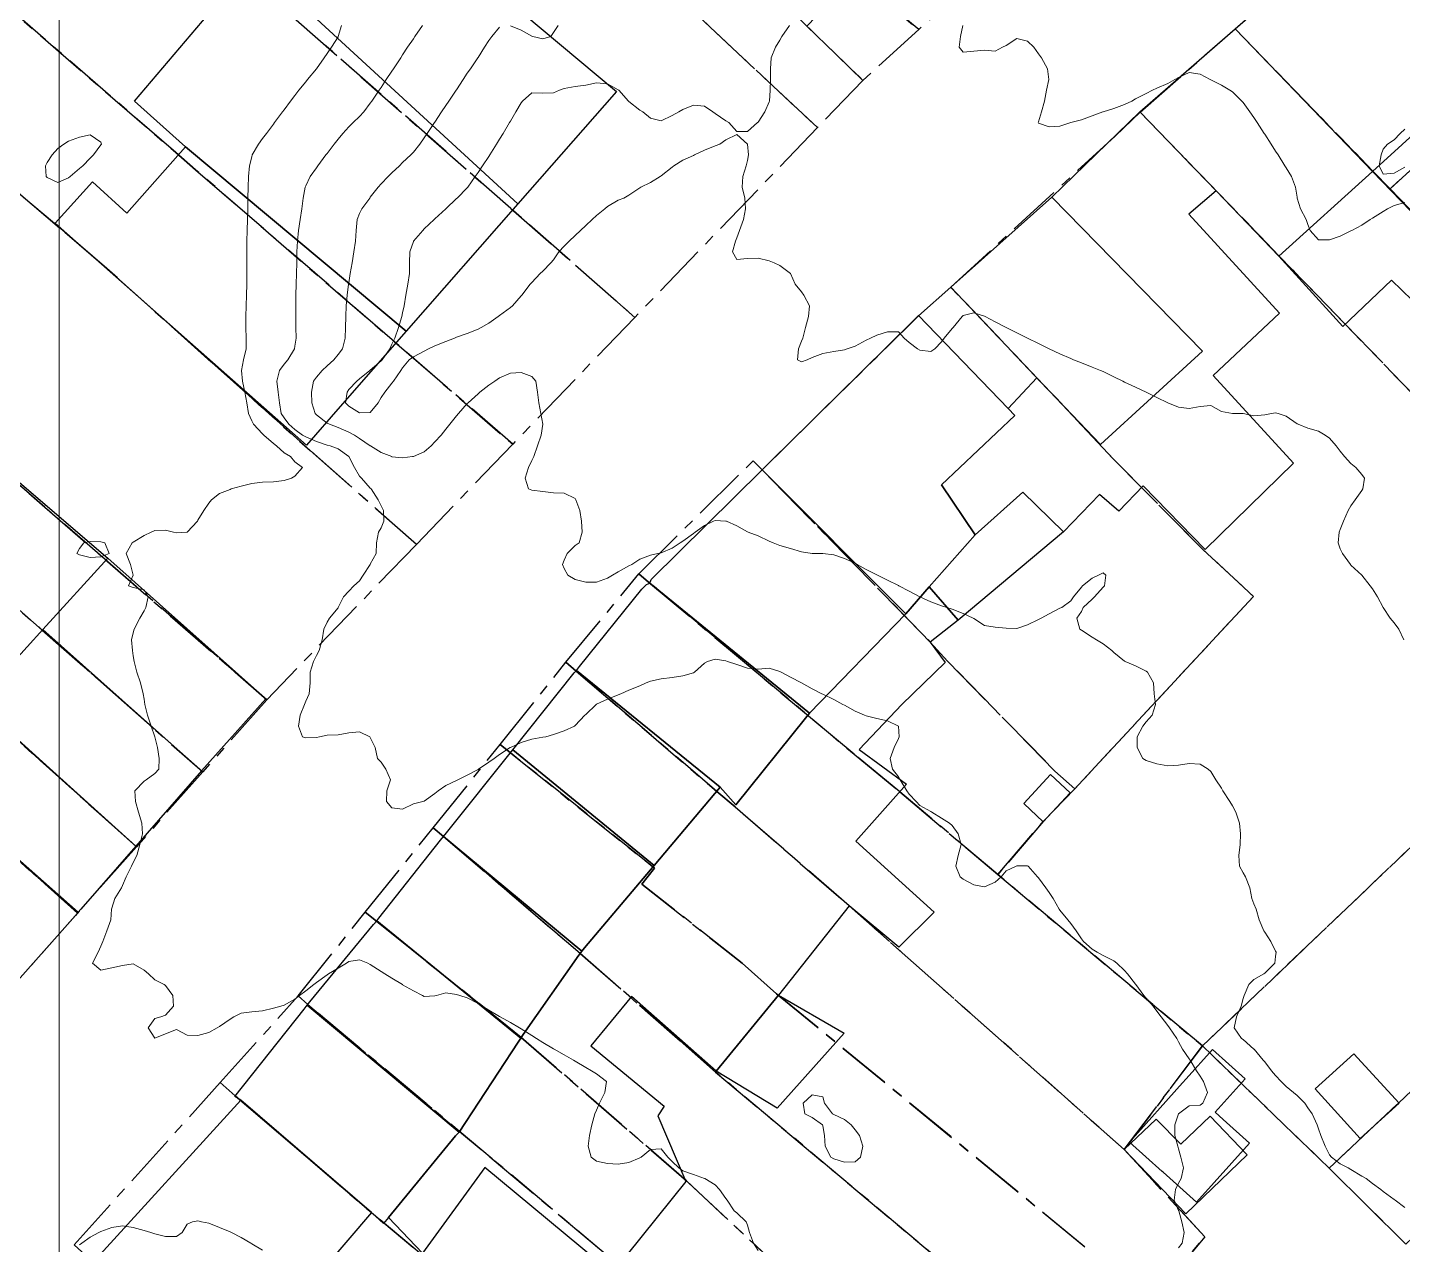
# Model space of a CAD drawing. Header units: centimetres. Extents: x 0 to 642158, y -847 to 649707.
# Drawn here: x 616165.3 to 616229.1, y 621402.2 to 621458.7 of the extents above; entities that cross this region are included whole.
import ezdxf

# ---------------------------------------------------------------- set-up
doc = ezdxf.new("R2010")
doc.units = ezdxf.units.CM
doc.header["$MEASUREMENT"] = 0
doc.linetypes.add('CENTERX2', pattern=[4, 2.5, -0.5, 0.5, -0.5])
doc.layers.add('MEV_grille', color=254, linetype='Continuous', lineweight=9)
doc.layers.add('WAL_topographie 0.5', color=253, linetype='Continuous', lineweight=20)
doc.layers.add('SPW_batiments', color=7, linetype='Continuous')
doc.layers.add('SPW_parcellaire cadastral', color=7, linetype='CENTERX2', lineweight=25, true_color=0xff0542)

# ---------------------------------------------------------------- blocks, each defined once
blk = doc.blocks.new('*U112')
at = {"layer": 'MEV_grille', "transparency": 33554687}
blk.add_lwpolyline([(0, 1825.476), (0, -1825.476)], dxfattribs=at)
blk = doc.blocks.new('*U113')
at = {"layer": 'MEV_grille', "color": 0, "linetype": 'ByBlock', "lineweight": -2, "transparency": 16777216}
blk.add_blockref('*U112', (800, 0), dxfattribs=at)

msp = doc.modelspace()

# ---------------------------------------------------------------- linework, layer by layer
at = {"layer": 'SPW_batiments'}
for points in [[(616175.831, 621461.757), (616179.816, 621466.455), (616192.675, 621455.699), (616188.097, 621450.475), (616178.008, 621459.745), (616175.857, 621461.734), (616175.831, 621461.757)], [(616235.627, 621462.015), (616234.511, 621460.998), (616235.696, 621459.483), (616235.828, 621459.315), (616233.434, 621457.142), (616227.748, 621451.981), (616221.375, 621458.599), (616223.911, 621460.813), (616224.611, 621459.847), (616231.727, 621466.347), (616235.627, 621462.015)], [(616182.919, 621444.566), (616172.678, 621453.122), (616170.304, 621455.24), (616175.832, 621461.756), (616178.008, 621459.745), (616188.097, 621450.475), (616182.919, 621444.566)], [(616227.748, 621451.981), (616223.412, 621448.046), (616220.494, 621451.078), (616216.961, 621454.746), (616221.375, 621458.599), (616227.748, 621451.981)], [(616220.494, 621451.078), (616219.229, 621449.996), (616223.429, 621445.414), (616220.363, 621442.513), (616224.08, 621438.447), (616219.981, 621434.446), (616217.113, 621437.396), (616215.981, 621436.213), (616215.081, 621436.996), (616213.414, 621435.262), (616211.531, 621437.095), (616209.311, 621435.125), (616207.755, 621437.445), (616211.16, 621440.66), (616210.853, 621440.978), (616212.179, 621442.411), (616215.13, 621439.313), (616219.863, 621443.646), (616212.879, 621450.795), (616216.961, 621454.746), (616220.494, 621451.078)], [(616169.95, 621450.054), (616172.678, 621453.122), (616182.919, 621444.566), (616179.857, 621441.073), (616178.292, 621439.286), (616168.255, 621448.148), (616166.623, 621449.589), (616168.356, 621451.499), (616169.95, 621450.054)], [(616233.062, 621446.498), (616231.03, 621444.614), (616228.629, 621446.947), (616226.38, 621444.797), (616223.412, 621448.046), (616227.748, 621451.981), (616233.062, 621446.498)], [(616219.863, 621443.646), (616215.13, 621439.313), (616212.179, 621442.411), (616208.179, 621446.612), (616212.879, 621450.795), (616219.863, 621443.646)], [(616210.853, 621440.978), (616211.16, 621440.66), (616207.755, 621437.445), (616209.311, 621435.125), (616207.185, 621432.702), (616206.097, 621431.462), (616199.435, 621438.141), (616206.401, 621445.019), (616206.561, 621445.177), (616206.68, 621445.295), (616210.853, 621440.978)], [(616169.064, 621434.04), (616166.049, 621430.723), (616163.131, 621427.509), (616162.98, 621427.342), (616162.844, 621427.193), (616160.365, 621429.706), (616158.415, 621427.389), (616155.732, 621429.856), (616156.515, 621430.856), (616155.265, 621432.106), (616156.315, 621433.239), (616157.715, 621432.056), (616160.606, 621435.456), (616163.082, 621433.14), (616164.364, 621434.607), (616161.981, 621436.956), (616163.664, 621438.657), (616169.064, 621434.04)], [(616206.097, 621431.462), (616201.629, 621426.846), (616194.221, 621432.884), (616194.277, 621433.049), (616199.435, 621438.141), (616206.097, 621431.462)], [(616213.414, 621435.262), (616208.531, 621431.162), (616207.185, 621432.702), (616209.311, 621435.125), (616211.531, 621437.095), (616213.414, 621435.262)], [(616176.406, 621427.507), (616173.42, 621424.169), (616166.049, 621430.723), (616169.064, 621434.04), (616176.406, 621427.507)], [(616208.531, 621431.162), (616207.231, 621430.145), (616207.915, 621429.195), (616205.915, 621427.245), (616203.932, 621425.161), (616206.132, 621423.545), (616203.783, 621420.911), (616207.416, 621417.612), (616205.766, 621415.995), (616203.466, 621417.911), (616200.183, 621413.761), (616197.297, 621410.231), (616193.367, 621413.693), (616191.484, 621411.41), (616194.884, 621408.61), (616194.584, 621408.161), (616195.885, 621405.111), (616192.468, 621400.86), (616186.568, 621405.76), (616183.668, 621401.792), (616182.087, 621403.438), (616185.196, 621407.235), (616185.377, 621407.4), (616188.103, 621411.579), (616188.226, 621411.768), (616188.337, 621411.929), (616190.931, 621415.623), (616191.06, 621415.807), (616191.185, 621415.96), (616194.421, 621419.78), (616197.487, 621423.414), (616198.212, 621422.598), (616201.448, 621426.612), (616201.629, 621426.846), (616206.097, 621431.462), (616207.185, 621432.702), (616208.531, 621431.162)], [(616201.629, 621426.846), (616201.448, 621426.612), (616198.212, 621422.598), (616197.487, 621423.414), (616190.809, 621428.831), (616190.95, 621429.006), (616193.844, 621432.601), (616194.059, 621432.824), (616194.221, 621432.884), (616201.629, 621426.846)], [(616173.42, 621424.169), (616170.367, 621420.672), (616162.98, 621427.342), (616163.131, 621427.509), (616166.049, 621430.723), (616173.42, 621424.169)], [(616197.487, 621423.414), (616194.421, 621419.78), (616187.868, 621425.152), (616190.715, 621428.714), (616190.809, 621428.831), (616197.487, 621423.414)], [(616170.367, 621420.672), (616167.811, 621417.746), (616167.698, 621417.616), (616160.173, 621424.249), (616162.844, 621427.193), (616162.98, 621427.342), (616170.367, 621420.672)], [(616194.421, 621419.78), (616191.185, 621415.96), (616191.06, 621415.807), (616184.649, 621421.125), (616184.783, 621421.292), (616187.868, 621425.152), (616194.421, 621419.78)], [(616167.698, 621417.616), (616167.563, 621417.463), (616164.637, 621414.154), (616157.088, 621420.851), (616160.173, 621424.249), (616167.698, 621417.616)], [(616213.715, 621423.146), (616212.465, 621421.812), (616211.565, 621422.662), (616212.815, 621423.995), (616213.715, 621423.146)], [(616191.06, 621415.807), (616190.931, 621415.623), (616188.337, 621411.929), (616188.226, 621411.768), (616181.547, 621417.21), (616181.64, 621417.328), (616184.509, 621420.948), (616184.649, 621421.125), (616191.06, 621415.807)], [(616188.226, 621411.768), (616188.103, 621411.579), (616185.377, 621407.4), (616178.314, 621413.295), (616178.439, 621413.446), (616181.403, 621417.036), (616181.547, 621417.21), (616188.226, 621411.768)], [(616197.297, 621410.231), (616200.184, 621413.761), (616203.229, 621411.997), (616200.122, 621408.512), (616197.297, 621410.231)], [(616185.377, 621407.4), (616185.196, 621407.235), (616182.087, 621403.438), (616181.86, 621403.165), (616181.301, 621403.68), (616175.243, 621408.891), (616174.961, 621409.065), (616178.174, 621413.118), (616178.314, 621413.295), (616185.377, 621407.4)], [(616218.934, 621409.688), (616219.107, 621409.881), (616220.324, 621411.237), (616221.841, 621409.876), (616220.451, 621408.327), (616220.822, 621407.995), (616222.043, 621406.899), (616219.585, 621404.159), (616218.038, 621405.547), (616217.993, 621405.587), (616216.476, 621406.948), (616218.934, 621409.688)], [(616228.984, 621408.747), (616227.184, 621407.114), (616225.084, 621409.414), (616226.884, 621411.047), (616228.984, 621408.747)], [(616181.301, 621403.68), (616176.815, 621398.438), (616174.55, 621395.79), (616168.393, 621401.376), (616175.243, 621408.891), (616181.301, 621403.68)], [(616221.934, 621406.347), (616219.084, 621403.613), (616216.234, 621406.596), (616217.717, 621408.013), (616218.85, 621406.846), (616220.217, 621408.146), (616221.934, 621406.347)]]:
    msp.add_lwpolyline(points, dxfattribs=at)
at = {"layer": 'SPW_parcellaire cadastral'}
for points in [[(616125.565, 621504.926), (616134.602, 621514.506), (616166.584, 621488.35), (616182.916, 621474.398), (616181.64, 621473.092), (616201.999, 621454.017), (616193.523, 621445.211), (616187.767, 621450.269), (616177.811, 621459.017), (616125.565, 621504.926)], [(616120.073, 621497.984), (616125.565, 621504.926), (616177.811, 621459.017), (616187.767, 621450.269), (616193.523, 621445.211), (616187.86, 621439.329), (616182.366, 621444.083), (616173.14, 621452.066), (616172.224, 621452.859), (616141.743, 621479.233), (616120.073, 621497.984)], [(616141.743, 621479.233), (616137.455, 621474.256), (616167.07, 621449.166), (616169.031, 621447.479), (616178.457, 621439.035), (616183.385, 621434.68), (616176.449, 621427.473), (616168.941, 621433.983), (616166.153, 621436.401), (616162.382, 621439.67), (616144.563, 621455.121), (616135.262, 621463.185), (616109.509, 621484.632), (616120.073, 621497.984), (616141.743, 621479.233)], [(616183.385, 621434.68), (616178.457, 621439.035), (616169.031, 621447.479), (616167.07, 621449.166), (616137.455, 621474.256), (616141.743, 621479.233), (616172.224, 621452.859), (616173.14, 621452.066), (616182.366, 621444.083), (616187.86, 621439.329), (616183.385, 621434.68)], [(616201.999, 621454.017), (616181.64, 621473.092), (616182.916, 621474.398), (616183.491, 621474.991), (616185.898, 621473.007), (616191.828, 621468.109), (616201.509, 621458.729), (616204.109, 621456.209), (616201.999, 621454.017)], [(616234.213, 621456.316), (616228.564, 621451.18), (616227.773, 621452.003), (616221.376, 621458.599), (616223.911, 621460.813), (616231.582, 621468.074), (616237.811, 621461.397), (616235.759, 621459.402), (616233.435, 621457.141), (616234.213, 621456.316)], [(616209.805, 621461.336), (616206.694, 621458.57), (616203.717, 621461.044), (616206.687, 621464.161), (616209.805, 621461.336)], [(616204.109, 621456.209), (616201.509, 621458.729), (616203.717, 621461.044), (616206.694, 621458.57), (616204.109, 621456.209)], [(616241.764, 621437.548), (616242.666, 621436.551), (616238.368, 621432.543), (616230.01, 621441.25), (616226.485, 621444.896), (616223.427, 621448.059), (616216.97, 621454.737), (616221.376, 621458.599), (616227.773, 621452.003), (616228.564, 621451.18), (616241.764, 621437.548)], [(616247.441, 621442.3), (616242.912, 621438.312), (616241.764, 621437.548), (616228.564, 621451.18), (616234.213, 621456.316), (616247.441, 621442.3)], [(616173.474, 621424.12), (616166.031, 621430.698), (616141.885, 621452.04), (616144.563, 621455.121), (616162.382, 621439.67), (616166.153, 621436.401), (616168.941, 621433.983), (616176.449, 621427.473), (616173.474, 621424.12)], [(616210.363, 621419.36), (616212.485, 621421.832), (616213.944, 621423.341), (616222.231, 621432.263), (616219.881, 621434.446), (616215.727, 621438.629), (616213.358, 621441.174), (616208.18, 621446.611), (616215.812, 621453.626), (616216.97, 621454.737), (616223.427, 621448.059), (616226.485, 621444.896), (616230.01, 621441.25), (616238.368, 621432.543), (616240.09, 621430.717), (616219.857, 621411.406), (616210.363, 621419.36)], [(616139.053, 621448.783), (616141.885, 621452.04), (616166.031, 621430.698), (616173.474, 621424.12), (616170.394, 621420.648), (616162.961, 621427.32), (616160.325, 621429.687), (616156.34, 621433.265), (616139.053, 621448.783)], [(616139.053, 621448.783), (616156.34, 621433.265), (616160.325, 621429.687), (616162.961, 621427.32), (616170.394, 621420.648), (616167.667, 621417.573), (616160.171, 621424.247), (616136.243, 621445.552), (616139.053, 621448.783)], [(616213.944, 621423.341), (616213.016, 621424.162), (616208.032, 621429.261), (616207.232, 621430.144), (616199.435, 621438.14), (616206.686, 621445.288), (616208.18, 621446.611), (616213.358, 621441.174), (616215.727, 621438.629), (616219.881, 621434.446), (616222.231, 621432.263), (616213.944, 621423.341)], [(616136.243, 621445.552), (616160.171, 621424.247), (616167.667, 621417.573), (616164.636, 621414.155), (616157.122, 621420.887), (616154.299, 621423.417), (616153.869, 621423.802), (616150.94, 621426.431), (616133.333, 621442.204), (616133.646, 621442.564), (616136.243, 621445.552)], [(616225.741, 621405.736), (616219.857, 621411.406), (616240.09, 621430.717), (616242.335, 621428.335), (616247.397, 621433.582), (616249.664, 621435.666), (616256.113, 621442.217), (616260.079, 621437.966), (616247.843, 621426.481), (616246.383, 621425.111), (616225.741, 621405.736)], [(616193.715, 621433.317), (616199.021, 621438.563), (616199.435, 621438.14), (616207.232, 621430.144), (616208.032, 621429.261), (616213.016, 621424.162), (616213.944, 621423.341), (616212.485, 621421.832), (616210.363, 621419.36), (616205.818, 621423.192), (616203.705, 621424.939), (616194.163, 621432.933), (616193.715, 621433.317)], [(616225.741, 621405.736), (616246.383, 621425.111), (616247.843, 621426.481), (616260.079, 621437.966), (616263.442, 621434.362), (616256.831, 621428.033), (616253.613, 621425.023), (616229.301, 621402.213), (616225.741, 621405.736)], [(616193.715, 621433.317), (616194.163, 621432.933), (616203.705, 621424.939), (616205.818, 621423.192), (616210.363, 621419.36), (616219.857, 621411.406), (616216.235, 621406.595), (616203.466, 621417.911), (616198.171, 621422.495), (616197.333, 621423.211), (616190.802, 621428.801), (616190.328, 621429.207), (616193.715, 621433.317)], [(616190.328, 621429.207), (616190.802, 621428.801), (616197.333, 621423.211), (616198.171, 621422.495), (616203.466, 621417.911), (616216.235, 621406.595), (616219.968, 621402.546), (616217.469, 621399.564), (616200.101, 621413.829), (616198.509, 621415.241), (616193.843, 621418.914), (616194.436, 621419.656), (616187.75, 621425.003), (616187.271, 621425.386), (616190.328, 621429.207)], [(616206.62, 621395.169), (616209.738, 621399.729), (616197.267, 621410.193), (616195.625, 621411.641), (616190.985, 621415.698), (616184.649, 621421.124), (616184.171, 621421.534), (616187.271, 621425.386), (616187.75, 621425.003), (616194.436, 621419.656), (616193.843, 621418.914), (616198.509, 621415.241), (616200.101, 621413.829), (616217.469, 621399.564), (616219.968, 621402.546), (616216.235, 621406.595), (616219.857, 621411.406), (616225.741, 621405.736), (616229.301, 621402.213)], [(616184.171, 621421.534), (616184.649, 621421.124), (616190.985, 621415.698), (616195.625, 621411.641), (616197.267, 621410.193), (616209.738, 621399.729), (616206.62, 621395.169), (616195.917, 621405.141), (616188.251, 621411.805), (616181.534, 621417.191), (616181.014, 621417.608), (616184.171, 621421.534)], [(616203.866, 621391.677), (616192.771, 621401.236), (616186.905, 621406.172), (616178.344, 621413.33), (616177.905, 621413.733), (616181.014, 621417.608), (616181.534, 621417.191), (616188.251, 621411.805), (616195.917, 621405.141), (616206.62, 621395.169), (616203.866, 621391.677)], [(616203.866, 621391.677), (616200.683, 621387.293), (616183.621, 621401.733), (616181.301, 621403.679), (616174.98, 621409.084), (616174.288, 621409.713), (616177.905, 621413.733), (616178.344, 621413.33), (616186.905, 621406.172), (616192.771, 621401.236), (616203.866, 621391.677)], [(616246.298, 621348.366), (616246.739, 621347.985), (616239.375, 621342.416), (616185.537, 621388.409), (616182.17, 621391.041), (616177.232, 621394.709), (616176.614, 621394.036), (616174.614, 621395.736), (616168.219, 621401.523), (616167.503, 621402.171), (616174.288, 621409.713), (616174.98, 621409.084), (616181.301, 621403.679), (616183.621, 621401.733), (616200.683, 621387.293), (616232.882, 621359.967), (616246.298, 621348.366)]]:
    msp.add_lwpolyline(points, dxfattribs=at)
at = {"layer": 'WAL_topographie 0.5'}
for points in [[(616179.909, 621458.75), (616179.764, 621458.25), (616179.75, 621458.229), (616179.456, 621457.75), (616179.25, 621457.453), (616179.107, 621457.25), (616178.75, 621456.75), (616178.75, 621456.75), (616178.342, 621456.25), (616178.25, 621456.144), (616177.936, 621455.75), (616177.75, 621455.509), (616177.551, 621455.25), (616177.25, 621454.845), (616177.179, 621454.75), (616176.808, 621454.25), (616176.75, 621454.175), (616176.431, 621453.75), (616176.25, 621453.509), (616176.056, 621453.25), (616175.774, 621452.75), (616175.75, 621452.669), (616175.649, 621452.25), (616175.595, 621451.75), (616175.576, 621451.25), (616175.569, 621450.75), (616175.561, 621450.25), (616175.547, 621449.75), (616175.532, 621449.25), (616175.524, 621448.75), (616175.523, 621448.25), (616175.523, 621447.75), (616175.521, 621447.25), (616175.515, 621446.75), (616175.5, 621446.25), (616175.485, 621445.75), (616175.479, 621445.25), (616175.477, 621444.75), (616175.489, 621444.25), (616175.483, 621443.75), (616175.368, 621443.25), (616175.267, 621442.75), (616175.312, 621442.25), (616175.43, 621441.75), (616175.518, 621441.25), (616175.599, 621440.75), (616175.75, 621440.408), (616175.824, 621440.25), (616176.25, 621439.813), (616176.316, 621439.75), (616176.75, 621439.363), (616176.895, 621439.25), (616177.25, 621438.925), (616177.547, 621438.75), (616177.75, 621438.51), (616178.101, 621438.25), (616177.75, 621437.841), (616177.588, 621437.75), (616177.25, 621437.64), (616176.75, 621437.585), (616176.25, 621437.571), (616175.75, 621437.503), (616175.25, 621437.385), (616174.796, 621437.25), (616174.75, 621437.23), (616174.25, 621437.034), (616173.875, 621436.75), (616173.75, 621436.598), (616173.521, 621436.25), (616173.25, 621435.798), (616173.227, 621435.75), (616172.75, 621435.25), (616172.75, 621435.25), (616172.25, 621435.212), (616172.117, 621435.25), (616171.75, 621435.345), (616171.25, 621435.317), (616171.075, 621435.25), (616170.75, 621435.088), (616170.25, 621434.779), (616170.206, 621434.75), (616169.926, 621434.25), (616170.125, 621433.75), (616170.25, 621433.25), (616170.25, 621433.25), (616170.25, 621433.25), (616170.028, 621432.75), (616170.25, 621432.685), (616170.75, 621432.57), (616170.936, 621432.25), (616170.841, 621431.75), (616170.75, 621431.596), (616170.557, 621431.25), (616170.289, 621430.75), (616170.25, 621430.571), (616170.17, 621430.25), (616170.209, 621429.75), (616170.25, 621429.5), (616170.292, 621429.25), (616170.417, 621428.75), (616170.583, 621428.25), (616170.709, 621427.75), (616170.75, 621427.5), (616170.792, 621427.25), (616170.917, 621426.75), (616171.083, 621426.25), (616171.25, 621425.75), (616171.25, 621425.75), (616171.375, 621425.25), (616171.452, 621424.75), (616171.434, 621424.25), (616171.25, 621424.044), (616170.85, 621423.75), (616170.75, 621423.692), (616170.318, 621423.25), (616170.347, 621422.75), (616170.489, 621422.25), (616170.654, 621421.75), (616170.672, 621421.25), (616170.556, 621420.75), (616170.413, 621420.25), (616170.25, 621419.917), (616170.167, 621419.75), (616169.928, 621419.25), (616169.75, 621418.85), (616169.699, 621418.75), (616169.399, 621418.25), (616169.25, 621417.796), (616169.237, 621417.75), (616169.203, 621417.25), (616169.024, 621416.75), (616168.833, 621416.25), (616168.75, 621416.033), (616168.629, 621415.75), (616168.359, 621415.25), (616168.75, 621414.929), (616169.25, 621415.024), (616169.75, 621415.138), (616170.25, 621415.21), (616170.75, 621414.917), (616170.954, 621414.75), (616171.25, 621414.474), (616171.683, 621414.25), (616171.75, 621414.204), (616172.083, 621413.75), (616172.11, 621413.25), (616171.75, 621412.841), (616171.527, 621412.75), (616171.25, 621412.677), (616170.935, 621412.25), (616171.25, 621411.767), (616171.75, 621411.962), (616172.25, 621412.17), (616172.75, 621411.907), (616173.25, 621411.883), (616173.75, 621412.028), (616174.148, 621412.25), (616174.25, 621412.31), (616174.75, 621412.648), (616174.922, 621412.75), (616175.25, 621412.919), (616175.75, 621412.983), (616176.25, 621413.033), (616176.75, 621413.161), (616177.092, 621413.25), (616177.25, 621413.292), (616177.75, 621413.571), (616177.97, 621413.75), (616178.25, 621413.965), (616178.621, 621414.25), (616178.75, 621414.344), (616179.25, 621414.709), (616179.316, 621414.75), (616179.75, 621415.01), (616180.145, 621415.25), (616180.25, 621415.318), (616180.75, 621415.408), (616181.137, 621415.25), (616181.25, 621415.185), (616181.75, 621414.862), (616181.926, 621414.75), (616182.25, 621414.543), (616182.736, 621414.25), (616182.75, 621414.241), (616183.25, 621413.957), (616183.663, 621413.75), (616183.75, 621413.706), (616184.25, 621413.733), (616184.321, 621413.75), (616184.75, 621413.865), (616185.25, 621413.8), (616185.4, 621413.75), (616185.75, 621413.641), (616186.25, 621413.379), (616186.455, 621413.25), (616186.75, 621413.064), (616187.25, 621412.765), (616187.278, 621412.75), (616187.75, 621412.5), (616188.175, 621412.25), (616188.25, 621412.206), (616188.75, 621411.889), (616188.968, 621411.75), (616189.25, 621411.564), (616189.75, 621411.265), (616189.778, 621411.25), (616190.25, 621410.993), (616190.671, 621410.75), (616190.75, 621410.706), (616191.25, 621410.399), (616191.512, 621410.25), (616191.75, 621410.118), (616192.202, 621409.75), (616192.13, 621409.25), (616191.891, 621408.75), (616191.75, 621408.429), (616191.667, 621408.25), (616191.526, 621407.75), (616191.426, 621407.25), (616191.357, 621406.75), (616191.49, 621406.25), (616191.75, 621406.064), (616192.25, 621405.948), (616192.75, 621405.92), (616193.25, 621405.995), (616193.75, 621406.215), (616193.813, 621406.25), (616194.25, 621406.6), (616194.75, 621406.625), (616195.058, 621406.25), (616195.25, 621406.036), (616195.562, 621405.75), (616195.75, 621405.617), (616196.25, 621405.435), (616196.75, 621405.262), (616196.769, 621405.25), (616197.25, 621404.959), (616197.459, 621404.75), (616197.75, 621404.333), (616197.808, 621404.25), (616198.128, 621403.75), (616198.25, 621403.662), (616198.685, 621403.25), (616198.75, 621403.091), (616198.844, 621402.75), (616199.026, 621402.25), (616199.25, 621401.914)], [(616183.667, 621458.75), (616183.321, 621458.25), (616183.25, 621458.145), (616182.982, 621457.75), (616182.75, 621457.389), (616182.662, 621457.25), (616182.321, 621456.75), (616182.25, 621456.645), (616181.987, 621456.25), (616181.75, 621455.88), (616181.667, 621455.75), (616181.321, 621455.25), (616181.25, 621455.15), (616180.945, 621454.75), (616180.75, 621454.534), (616180.457, 621454.25), (616180.25, 621454.056), (616179.967, 621453.75), (616179.75, 621453.489), (616179.569, 621453.25), (616179.25, 621452.825), (616179.192, 621452.75), (616178.821, 621452.25), (616178.75, 621452.154), (616178.466, 621451.75), (616178.25, 621451.318), (616178.222, 621451.25), (616178.127, 621450.75), (616178.065, 621450.25), (616177.988, 621449.75), (616177.92, 621449.25), (616177.872, 621448.75), (616177.845, 621448.25), (616177.834, 621447.75), (616177.826, 621447.25), (616177.812, 621446.75), (616177.799, 621446.25), (616177.796, 621445.75), (616177.795, 621445.25), (616177.795, 621444.75), (616177.804, 621444.25), (616177.75, 621443.87), (616177.733, 621443.75), (616177.425, 621443.25), (616177.25, 621443.038), (616177.038, 621442.75), (616176.91, 621442.25), (616176.974, 621441.75), (616177.031, 621441.25), (616177.119, 621440.75), (616177.25, 621440.549), (616177.467, 621440.25), (616177.75, 621440.011), (616178.11, 621439.75), (616178.25, 621439.667), (616178.75, 621439.447), (616179.25, 621439.289), (616179.38, 621439.25), (616179.75, 621439.116), (616180.25, 621438.752), (616180.252, 621438.75), (616180.522, 621438.25), (616180.75, 621437.851), (616180.846, 621437.75), (616181.25, 621437.288), (616181.287, 621437.25), (616181.607, 621436.75), (616181.75, 621436.463), (616181.863, 621436.25), (616181.875, 621435.75), (616181.75, 621435.45), (616181.63, 621435.25), (616181.538, 621434.75), (616181.514, 621434.25), (616181.25, 621433.763), (616181.241, 621433.75), (616180.919, 621433.25), (616180.75, 621432.991), (616180.491, 621432.75), (616180.25, 621432.505), (616180.009, 621432.25), (616179.758, 621431.75), (616179.75, 621431.737), (616179.356, 621431.25), (616179.25, 621431.071), (616179.1, 621430.75), (616179.012, 621430.25), (616178.871, 621429.75), (616178.75, 621429.517), (616178.612, 621429.25), (616178.458, 621428.75), (616178.461, 621428.25), (616178.413, 621427.75), (616178.25, 621427.41), (616178.188, 621427.25), (616177.989, 621426.75), (616177.92, 621426.25), (616178.107, 621425.75), (616178.25, 621425.697), (616178.75, 621425.724), (616178.893, 621425.75), (616179.25, 621425.821), (616179.75, 621425.847), (616180.25, 621425.931), (616180.75, 621425.981), (616181.224, 621425.75), (616181.25, 621425.721), (616181.479, 621425.25), (616181.583, 621424.75), (616181.75, 621424.578), (616181.976, 621424.25), (616182.183, 621423.75), (616182.016, 621423.25), (616182, 621422.75), (616182.25, 621422.456), (616182.75, 621422.386), (616183.25, 621422.636), (616183.691, 621422.75), (616183.75, 621422.769), (616184.25, 621423.112), (616184.401, 621423.25), (616184.75, 621423.492), (616185.25, 621423.716), (616185.316, 621423.75), (616185.75, 621423.97), (616186.25, 621424.24), (616186.265, 621424.25), (616186.75, 621424.571), (616186.99, 621424.75), (616187.25, 621424.934), (616187.735, 621425.25), (616187.75, 621425.259), (616188.25, 621425.484), (616188.75, 621425.635), (616189.25, 621425.729), (616189.386, 621425.75), (616189.75, 621425.85), (616190.25, 621426.021), (616190.721, 621426.25), (616190.75, 621426.271), (616191.21, 621426.75), (616191.25, 621426.788), (616191.73, 621427.25), (616191.75, 621427.26), (616192.25, 621427.495), (616192.75, 621427.703), (616192.869, 621427.75), (616193.25, 621427.907), (616193.75, 621428.123), (616194.046, 621428.25), (616194.25, 621428.326), (616194.75, 621428.446), (616195.25, 621428.507), (616195.75, 621428.574), (616196.25, 621428.725), (616196.292, 621428.75), (616196.75, 621429.173), (616196.893, 621429.25), (616197.25, 621429.354), (616197.75, 621429.277), (616197.826, 621429.25), (616198.25, 621429.099), (616198.75, 621428.932), (616199.25, 621428.893), (616199.75, 621428.933), (616200.25, 621428.779), (616200.306, 621428.75), (616200.75, 621428.518), (616201.25, 621428.25), (616201.25, 621428.25), (616201.75, 621427.982), (616202.207, 621427.75), (616202.25, 621427.728), (616202.75, 621427.475), (616203.181, 621427.25), (616203.25, 621427.214), (616203.75, 621426.947), (616204.174, 621426.75), (616204.25, 621426.724), (616204.75, 621426.602), (616205.25, 621426.498), (616205.75, 621426.25), (616205.75, 621426.25), (616205.787, 621425.75), (616205.75, 621425.676), (616205.557, 621425.25), (616205.367, 621424.75), (616205.485, 621424.25), (616205.75, 621423.9), (616205.827, 621423.75), (616206.141, 621423.25), (616206.25, 621423.086), (616206.572, 621422.75), (616206.75, 621422.566), (616207.25, 621422.278), (616207.309, 621422.25), (616207.75, 621421.982), (616208.129, 621421.75), (616208.25, 621421.634), (616208.527, 621421.25), (616208.667, 621420.75), (616208.526, 621420.25), (616208.418, 621419.75), (616208.615, 621419.25), (616208.75, 621419.143), (616209.25, 621418.881), (616209.75, 621418.786), (616210.25, 621419.002), (616210.527, 621419.25), (616210.75, 621419.527), (616211.212, 621419.75), (616211.25, 621419.76), (616211.75, 621419.766), (616211.778, 621419.75), (616212.21, 621419.25), (616212.25, 621419.211), (616212.598, 621418.75), (616212.75, 621418.526), (616212.941, 621418.25), (616213.217, 621417.75), (616213.25, 621417.705), (616213.621, 621417.25), (616213.75, 621417.089), (616214.003, 621416.75), (616214.25, 621416.379), (616214.345, 621416.25), (616214.75, 621415.897), (616214.972, 621415.75), (616215.25, 621415.604), (616215.75, 621415.351), (616215.887, 621415.25), (616216.25, 621414.905), (616216.379, 621414.75), (616216.75, 621414.279), (616216.773, 621414.25), (616217.145, 621413.75), (616217.25, 621413.628), (616217.576, 621413.25), (616217.75, 621413.025), (616217.95, 621412.75), (616218.25, 621412.353), (616218.331, 621412.25), (616218.664, 621411.75), (616218.75, 621411.592), (616218.937, 621411.25), (616219.25, 621410.808), (616219.286, 621410.75), (616219.59, 621410.25), (616219.75, 621409.997), (616219.902, 621409.75), (616220.095, 621409.25), (616219.88, 621408.75), (616219.75, 621408.663), (616219.25, 621408.625), (616218.75, 621408.25), (616218.75, 621408.25), (616218.576, 621407.75), (616218.575, 621407.25), (616218.712, 621406.75), (616218.75, 621406.625), (616218.864, 621406.25), (616218.982, 621405.75), (616218.876, 621405.25), (616218.75, 621405.031), (616218.603, 621404.75), (616218.55, 621404.25), (616218.75, 621403.774), (616218.757, 621403.75), (616218.909, 621403.25), (616219.011, 621402.75), (616218.917, 621402.25), (616218.75, 621402.031)], [(616200.695, 621458.75), (616200.347, 621458.25), (616200.25, 621458.083), (616200.056, 621457.75), (616199.843, 621457.25), (616199.815, 621456.75), (616199.812, 621456.25), (616199.807, 621455.75), (616199.764, 621455.25), (616199.75, 621455.213), (616199.558, 621454.75), (616199.25, 621454.274), (616199.208, 621454.25), (616198.75, 621453.843), (616198.25, 621453.844), (616197.889, 621454.25), (616197.75, 621454.328), (616197.25, 621454.667), (616197.136, 621454.75), (616196.75, 621455.007), (616196.25, 621455.054), (616195.75, 621454.866), (616195.557, 621454.75), (616195.25, 621454.581), (616194.75, 621454.339), (616194.25, 621454.452), (616193.887, 621454.75), (616193.75, 621454.834), (616193.25, 621455.224), (616193.23, 621455.25), (616192.785, 621455.75), (616192.75, 621455.777), (616192.25, 621456.057), (616191.75, 621456.089), (616191.25, 621455.986), (616190.75, 621455.92), (616190.25, 621455.836), (616190.03, 621455.75), (616189.75, 621455.629), (616189.25, 621455.611), (616188.75, 621455.628), (616188.317, 621455.25), (616188.25, 621455.162), (616188.008, 621454.75), (616187.75, 621454.317), (616187.71, 621454.25), (616187.415, 621453.75), (616187.25, 621453.477), (616187.105, 621453.25), (616186.792, 621452.75), (616186.75, 621452.683), (616186.462, 621452.25), (616186.25, 621451.938), (616186.121, 621451.75), (616185.773, 621451.25), (616185.75, 621451.223), (616185.277, 621450.75), (616185.25, 621450.725), (616184.75, 621450.25), (616184.75, 621450.25), (616184.25, 621449.78), (616184.217, 621449.75), (616183.75, 621449.321), (616183.681, 621449.25), (616183.255, 621448.75), (616183.25, 621448.741), (616183.078, 621448.25), (616183.071, 621447.75), (616183.062, 621447.25), (616182.99, 621446.75), (616182.905, 621446.25), (616182.818, 621445.75), (616182.75, 621445.417), (616182.717, 621445.25), (616182.563, 621444.75), (616182.385, 621444.25), (616182.25, 621443.969), (616182.157, 621443.75), (616181.807, 621443.25), (616181.75, 621443.198), (616181.25, 621442.769), (616181.226, 621442.75), (616180.75, 621442.365), (616180.621, 621442.25), (616180.25, 621441.867), (616180.168, 621441.75), (616180.103, 621441.25), (616180.25, 621441.092), (616180.75, 621440.776), (616181.25, 621440.804), (616181.611, 621441.25), (616181.75, 621441.496), (616181.917, 621441.75), (616182.25, 621442.157), (616182.328, 621442.25), (616182.664, 621442.75), (616182.75, 621442.867), (616183.052, 621443.25), (616183.25, 621443.388), (616183.75, 621443.652), (616183.952, 621443.75), (616184.25, 621443.887), (616184.75, 621444.091), (616185.148, 621444.25), (616185.25, 621444.289), (616185.75, 621444.47), (616186.25, 621444.666), (616186.392, 621444.75), (616186.75, 621444.948), (616187.184, 621445.25), (616187.25, 621445.3), (616187.75, 621445.674), (616187.848, 621445.75), (616188.25, 621446.218), (616188.277, 621446.25), (616188.664, 621446.75), (616188.75, 621446.838), (616189.134, 621447.25), (616189.25, 621447.355), (616189.621, 621447.75), (616189.75, 621447.887), (616189.996, 621448.25), (616190.25, 621448.523), (616190.469, 621448.75), (616190.75, 621449.018), (616191.004, 621449.25), (616191.25, 621449.484), (616191.537, 621449.75), (616191.75, 621449.947), (616192.124, 621450.25), (616192.25, 621450.361), (616192.75, 621450.654), (616193.016, 621450.75), (616193.25, 621450.887), (616193.75, 621451.221), (616193.807, 621451.25), (616194.25, 621451.468), (616194.694, 621451.75), (616194.75, 621451.78), (616195.25, 621452.178), (616195.338, 621452.25), (616195.75, 621452.507), (616196.25, 621452.732), (616196.299, 621452.75), (616196.75, 621452.973), (616197.25, 621453.169), (616197.472, 621453.25), (616197.75, 621453.458), (616198.25, 621453.694), (616198.75, 621453.25), (616198.75, 621453.25), (616198.801, 621452.75), (616198.75, 621452.5), (616198.684, 621452.25), (616198.531, 621451.75), (616198.5, 621451.25), (616198.625, 621450.75), (616198.652, 621450.25), (616198.558, 621449.75), (616198.375, 621449.25), (616198.25, 621448.897), (616198.193, 621448.75), (616198.056, 621448.25), (616198.25, 621447.9), (616198.75, 621447.944), (616199.25, 621447.963), (616199.75, 621447.838), (616199.981, 621447.75), (616200.25, 621447.62), (616200.75, 621447.25), (616200.75, 621447.25), (616200.969, 621446.75), (616201.25, 621446.404), (616201.371, 621446.25), (616201.635, 621445.75), (616201.579, 621445.25), (616201.447, 621444.75), (616201.316, 621444.25), (616201.25, 621444.111), (616201.112, 621443.75), (616201.077, 621443.25), (616201.25, 621443.154), (616201.515, 621443.25), (616201.75, 621443.355), (616202.25, 621443.532), (616202.75, 621443.623), (616203.25, 621443.71), (616203.382, 621443.75), (616203.75, 621443.88), (616204.25, 621444.154), (616204.46, 621444.25), (616204.75, 621444.38), (616205.25, 621444.536), (616205.75, 621444.544), (616206.02, 621444.25), (616206.25, 621444.048), (616206.641, 621443.75), (616206.75, 621443.688), (616207.25, 621443.629), (616207.45, 621443.75), (616207.75, 621444.083), (616207.875, 621444.25), (616208.25, 621444.7), (616208.292, 621444.75), (616208.704, 621445.25), (616208.75, 621445.296), (616209.25, 621445.421), (616209.75, 621445.262), (616209.775, 621445.25), (616210.25, 621445), (616210.75, 621444.75), (616210.75, 621444.75), (616211.25, 621444.5), (616211.75, 621444.25), (616211.75, 621444.25), (616212.25, 621444), (616212.75, 621443.75), (616212.75, 621443.75), (616213.25, 621443.528), (616213.75, 621443.306), (616213.875, 621443.25), (616214.25, 621443.1), (616214.75, 621442.9), (616215.125, 621442.75), (616215.25, 621442.694), (616215.75, 621442.453), (616216.167, 621442.25), (616216.25, 621442.207), (616216.75, 621441.972), (616217.25, 621441.75), (616217.25, 621441.75), (616217.75, 621441.5), (616218.25, 621441.25), (616218.25, 621441.25), (616218.75, 621441.045), (616219.25, 621440.981), (616219.75, 621441.076), (616220.25, 621441.129), (616220.75, 621440.842), (616221.25, 621440.755), (616221.75, 621440.75), (616221.75, 621440.75), (616222.25, 621440.637), (616222.75, 621440.685), (616223.066, 621440.75), (616223.25, 621440.788), (616223.371, 621440.75), (616223.75, 621440.63), (616224.25, 621440.276), (616224.294, 621440.25), (616224.75, 621440.076), (616225.25, 621439.93), (616225.548, 621439.75), (616225.75, 621439.604), (616226.068, 621439.25), (616226.25, 621438.998), (616226.449, 621438.75), (616226.75, 621438.434), (616226.98, 621438.25), (616227.25, 621437.922), (616227.379, 621437.75), (616227.301, 621437.25), (616227.25, 621437.172), (616226.942, 621436.75), (616226.75, 621436.467), (616226.621, 621436.25), (616226.403, 621435.75), (616226.25, 621435.365), (616226.205, 621435.25), (616226.164, 621434.75), (616226.25, 621434.467), (616226.352, 621434.25), (616226.726, 621433.75), (616226.75, 621433.722), (616227.25, 621433.25), (616227.25, 621433.25), (616227.636, 621432.75), (616227.75, 621432.612), (616227.983, 621432.25), (616228.25, 621431.75), (616228.25, 621431.75), (616228.571, 621431.25), (616228.75, 621431.036), (616228.967, 621430.75), (616229.2, 621430.25)], [(616189.959, 621458.75), (616189.75, 621458.429), (616189.618, 621458.25), (616189.25, 621458.137), (616188.783, 621458.25), (616188.75, 621458.26), (616188.25, 621458.543), (616187.75, 621458.739)], [(616208.741, 621458.75), (616208.641, 621458.25), (616208.574, 621457.75), (616208.75, 621457.526), (616209.25, 621457.569), (616209.75, 621457.615), (616210.25, 621457.573), (616210.59, 621457.75), (616210.75, 621457.833), (616211.25, 621458.148), (616211.75, 621458.036), (616212.044, 621457.75), (616212.25, 621457.446), (616212.391, 621457.25), (616212.676, 621456.75), (616212.726, 621456.25), (616212.627, 621455.75), (616212.53, 621455.25), (616212.386, 621454.75), (616212.25, 621454.281), (616212.234, 621454.25), (616212.25, 621454.232), (616212.75, 621454.05), (616213.25, 621454.092), (616213.75, 621454.25), (616213.75, 621454.25), (616214.25, 621454.385), (616214.75, 621454.565), (616215.232, 621454.75), (616215.25, 621454.756), (616215.75, 621454.898), (616216.25, 621455.092), (616216.576, 621455.25), (616216.75, 621455.353), (616217.25, 621455.608), (616217.55, 621455.75), (616217.75, 621455.848), (616218.25, 621456.062), (616218.577, 621456.25), (616218.75, 621456.348), (616219.25, 621456.572), (616219.75, 621456.492), (616220.219, 621456.25), (616220.25, 621456.232), (616220.75, 621455.987), (616221.136, 621455.75), (616221.25, 621455.681), (616221.681, 621455.25), (616221.75, 621455.179), (616222.058, 621454.75), (616222.25, 621454.482), (616222.401, 621454.25), (616222.727, 621453.75), (616222.75, 621453.714), (616223.045, 621453.25), (616223.25, 621452.929), (616223.366, 621452.75), (616223.687, 621452.25), (616223.75, 621452.15), (616223.997, 621451.75), (616224.182, 621451.25), (616224.25, 621450.786), (616224.255, 621450.75), (616224.413, 621450.25), (616224.665, 621449.75), (616224.75, 621449.52), (616224.856, 621449.25), (616225.25, 621448.81), (616225.75, 621448.814), (616226.25, 621448.981), (616226.75, 621449.222), (616226.796, 621449.25), (616227.25, 621449.494), (616227.64, 621449.75), (616227.75, 621449.816), (616228.25, 621450.127), (616228.439, 621450.25), (616228.75, 621450.4), (616229.25, 621450.546)], [(616187.25, 621458.676), (616186.882, 621458.25), (616186.75, 621458.057), (616186.548, 621457.75), (616186.25, 621457.278), (616186.232, 621457.25), (616185.893, 621456.75), (616185.75, 621456.539), (616185.554, 621456.25), (616185.25, 621455.778), (616185.232, 621455.75), (616184.893, 621455.25), (616184.75, 621455.039), (616184.554, 621454.75), (616184.25, 621454.278), (616184.232, 621454.25), (616183.893, 621453.75), (616183.75, 621453.542), (616183.544, 621453.25), (616183.25, 621452.882), (616183.13, 621452.75), (616182.75, 621452.392), (616182.596, 621452.25), (616182.25, 621451.915), (616182.085, 621451.75), (616181.75, 621451.404), (616181.617, 621451.25), (616181.25, 621450.785), (616181.224, 621450.75), (616180.853, 621450.25), (616180.75, 621450.04), (616180.64, 621449.75), (616180.592, 621449.25), (616180.559, 621448.75), (616180.486, 621448.25), (616180.403, 621447.75), (616180.319, 621447.25), (616180.25, 621446.815), (616180.24, 621446.75), (616180.175, 621446.25), (616180.133, 621445.75), (616180.112, 621445.25), (616180.094, 621444.75), (616180.09, 621444.25), (616179.962, 621443.75), (616179.75, 621443.493), (616179.559, 621443.25), (616179.25, 621442.971), (616179.01, 621442.75), (616178.75, 621442.437), (616178.612, 621442.25), (616178.522, 621441.75), (616178.534, 621441.25), (616178.691, 621440.75), (616178.75, 621440.691), (616179.25, 621440.307), (616179.362, 621440.25), (616179.75, 621440.107), (616180.25, 621439.893), (616180.508, 621439.75), (616180.75, 621439.59), (616181.25, 621439.255), (616181.26, 621439.25), (616181.75, 621438.947), (616182.245, 621438.75), (616182.25, 621438.748), (616182.75, 621438.688), (616183.212, 621438.75), (616183.25, 621438.757), (616183.75, 621438.975), (616184.073, 621439.25), (616184.25, 621439.435), (616184.53, 621439.75), (616184.75, 621440.018), (616184.946, 621440.25), (616185.25, 621440.638), (616185.346, 621440.75), (616185.75, 621441.212), (616185.783, 621441.25), (616186.25, 621441.67), (616186.335, 621441.75), (616186.75, 621442.06), (616187.02, 621442.25), (616187.25, 621442.405), (616187.75, 621442.628), (616188.25, 621442.65), (616188.75, 621442.464), (616188.933, 621442.25), (616189, 621441.75), (616189.065, 621441.25), (616189.169, 621440.75), (616189.25, 621440.25), (616189.25, 621440.25), (616189.25, 621440.25), (616189.172, 621439.75), (616189.014, 621439.25), (616188.832, 621438.75), (616188.75, 621438.571), (616188.595, 621438.25), (616188.433, 621437.75), (616188.596, 621437.25), (616188.75, 621437.199), (616189.25, 621437.135), (616189.75, 621437.064), (616190.25, 621437.06), (616190.75, 621436.803), (616190.78, 621436.75), (616190.971, 621436.25), (616191.044, 621435.75), (616191.072, 621435.25), (616190.937, 621434.75), (616190.75, 621434.62), (616190.384, 621434.25), (616190.25, 621433.953), (616190.167, 621433.75), (616190.25, 621433.553), (616190.417, 621433.25), (616190.75, 621433.046), (616191.25, 621432.923), (616191.75, 621432.932), (616192.25, 621433.117), (616192.486, 621433.25), (616192.75, 621433.4), (616193.25, 621433.677), (616193.378, 621433.75), (616193.75, 621433.993), (616194.25, 621434.18), (616194.592, 621434.25), (616194.75, 621434.291), (616195.25, 621434.503), (616195.632, 621434.75), (616195.75, 621434.832), (616196.25, 621435.188), (616196.322, 621435.25), (616196.75, 621435.551), (616197.174, 621435.75), (616197.25, 621435.787), (616197.75, 621435.757), (616197.769, 621435.75), (616198.25, 621435.537), (616198.75, 621435.262), (616198.775, 621435.25), (616199.25, 621435.074), (616199.75, 621434.836), (616199.938, 621434.75), (616200.25, 621434.634), (616200.75, 621434.482), (616201.25, 621434.329), (616201.75, 621434.25), (616202.25, 621434.25), (616202.25, 621434.25), (616202.75, 621434.194), (616203.25, 621434.019), (616203.75, 621433.804), (616203.845, 621433.75), (616204.25, 621433.52), (616204.75, 621433.262), (616204.776, 621433.25), (616205.25, 621433.013), (616205.75, 621432.765), (616205.779, 621432.75), (616206.25, 621432.515), (616206.75, 621432.25), (616206.75, 621432.25), (616207.25, 621432.021), (616207.75, 621431.831), (616208, 621431.75), (616208.25, 621431.669), (616208.75, 621431.472), (616209.221, 621431.25), (616209.25, 621431.233), (616209.75, 621430.923), (616210.25, 621430.84), (616210.75, 621430.784), (616211.25, 621430.782), (616211.75, 621430.939), (616212.25, 621431.199), (616212.372, 621431.25), (616212.75, 621431.462), (616213.25, 621431.717), (616213.333, 621431.75), (616213.75, 621432.062), (616213.881, 621432.25), (616214.25, 621432.697), (616214.287, 621432.75), (616214.75, 621433.118), (616215.031, 621433.25), (616215.25, 621433.359), (616215.375, 621433.25), (616215.31, 621432.75), (616215.25, 621432.693), (616214.852, 621432.25), (616214.75, 621432.131), (616214.329, 621431.75), (616214.25, 621431.563), (616214.033, 621431.25), (616214.167, 621430.75), (616214.25, 621430.694), (616214.75, 621430.379), (616214.941, 621430.25), (616215.25, 621430.059), (616215.654, 621429.75), (616215.75, 621429.669), (616216.25, 621429.264), (616216.281, 621429.25), (616216.75, 621429.042), (616217.25, 621428.795), (616217.304, 621428.75), (616217.583, 621428.25), (616217.62, 621427.75), (616217.676, 621427.25), (616217.522, 621426.75), (616217.25, 621426.44), (616217.092, 621426.25), (616216.832, 621425.75), (616216.83, 621425.25), (616217.098, 621424.75), (616217.25, 621424.644), (616217.75, 621424.494), (616218.25, 621424.396), (616218.75, 621424.43), (616219.25, 621424.506), (616219.75, 621424.482), (616220.132, 621424.25), (616220.25, 621424.139), (616220.483, 621423.75), (616220.75, 621423.369), (616220.811, 621423.25), (616221.128, 621422.75), (616221.25, 621422.542), (616221.409, 621422.25), (616221.573, 621421.75), (616221.631, 621421.25), (616221.617, 621420.75), (616221.552, 621420.25), (616221.583, 621419.75), (616221.75, 621419.441), (616221.853, 621419.25), (616222.058, 621418.75), (616222.156, 621418.25), (616222.25, 621418), (616222.347, 621417.75), (616222.493, 621417.25), (616222.705, 621416.75), (616222.75, 621416.69), (616223.032, 621416.25), (616223.25, 621415.803), (616223.279, 621415.75), (616223.25, 621415.55), (616223.219, 621415.25), (616222.75, 621414.781), (616222.715, 621414.75), (616222.25, 621414.487), (616222.007, 621414.25), (616221.792, 621413.75), (616221.75, 621413.6), (616221.655, 621413.25), (616221.444, 621412.75), (616221.339, 621412.25), (616221.67, 621411.75), (616221.75, 621411.705), (616222.25, 621411.255), (616222.253, 621411.25), (616222.67, 621410.75), (616222.75, 621410.674), (616223.069, 621410.25), (616223.25, 621410.041), (616223.508, 621409.75), (616223.75, 621409.52), (616224.083, 621409.25), (616224.25, 621409.099), (616224.607, 621408.75), (616224.75, 621408.535), (616224.952, 621408.25), (616225.18, 621407.75), (616225.25, 621407.565), (616225.354, 621407.25), (616225.549, 621406.75), (616225.75, 621406.354), (616225.853, 621406.25), (616226.25, 621405.932), (616226.623, 621405.75), (616226.75, 621405.673), (616227.25, 621405.37), (616227.452, 621405.25), (616227.75, 621405.017), (616228.132, 621404.75), (616228.25, 621404.648), (616228.75, 621404.278), (616228.8, 621404.25), (616229.25, 621403.904)], [(616167.25, 621451.695), (616167.316, 621451.75), (616167.75, 621452.126), (616167.903, 621452.25), (616168.25, 621452.603), (616168.412, 621452.75), (616168.75, 621453.218), (616168.781, 621453.25), (616168.75, 621453.35), (616168.25, 621453.681), (616167.75, 621453.577), (616167.25, 621453.397), (616167.034, 621453.25), (616166.75, 621453.057), (616166.487, 621452.75), (616166.25, 621452.398), (616166.178, 621452.25), (616166.214, 621451.75), (616166.25, 621451.704), (616166.75, 621451.474), (616167.25, 621451.695)], [(616229.25, 621453.944), (616229.029, 621453.75), (616228.75, 621453.45), (616228.442, 621453.25), (616228.25, 621453.023), (616228.153, 621452.75), (616228.055, 621452.25), (616228.25, 621451.855), (616228.75, 621451.901), (616229.25, 621452.178)], [(616172.25, 621444.25), (616172.25, 621444.25), (616172.25, 621444.25), (616172.25, 621444.25), (616172.25, 621444.25)], [(616168.75, 621434.1), (616169.125, 621434.25), (616168.935, 621434.75), (616168.75, 621434.798), (616168.25, 621434.819), (616167.957, 621434.75), (616167.75, 621434.489), (616167.63, 621434.25), (616167.75, 621434.188), (616168.25, 621434.067), (616168.75, 621434.1)], [(616204, 621406.25), (616203.75, 621406.028), (616203.25, 621406.006), (616202.75, 621406.163), (616202.613, 621406.25), (616202.36, 621406.75), (616202.32, 621407.25), (616202.25, 621407.694), (616202.225, 621407.75), (616201.75, 621408.078), (616201.417, 621408.25), (616201.327, 621408.75), (616201.75, 621409.143), (616202.25, 621409.05), (616202.329, 621408.75), (616202.694, 621408.25), (616202.75, 621408.23), (616203.25, 621407.994), (616203.556, 621407.75), (616203.75, 621407.519), (616203.944, 621407.25), (616204.109, 621406.75), (616204, 621406.25)], [(616167.75, 621402.169), (616167.871, 621402.25), (616168.25, 621402.536), (616168.652, 621402.75), (616168.75, 621402.801), (616169.25, 621402.985), (616169.75, 621403.056), (616170.25, 621402.975), (616170.75, 621402.842), (616171.068, 621402.75), (616171.25, 621402.687), (616171.75, 621402.562), (616172.25, 621402.568), (616172.517, 621402.75), (616172.75, 621403.139), (616173, 621403.25), (616173.25, 621403.29), (616173.417, 621403.25), (616173.75, 621403.179), (616174.25, 621402.974), (616174.75, 621402.781), (616174.808, 621402.75), (616175.25, 621402.51), (616175.713, 621402.25), (616175.75, 621402.229), (616176.25, 621401.932)]]:
    msp.add_lwpolyline(points, dxfattribs=at)

# ---------------------------------------------------------------- block references
at = {"layer": 'MEV_grille', "transparency": 33554687}
msp.add_blockref('*U113', (615366.814, 620593.644), dxfattribs=at)

doc.saveas('drawing.dxf')
